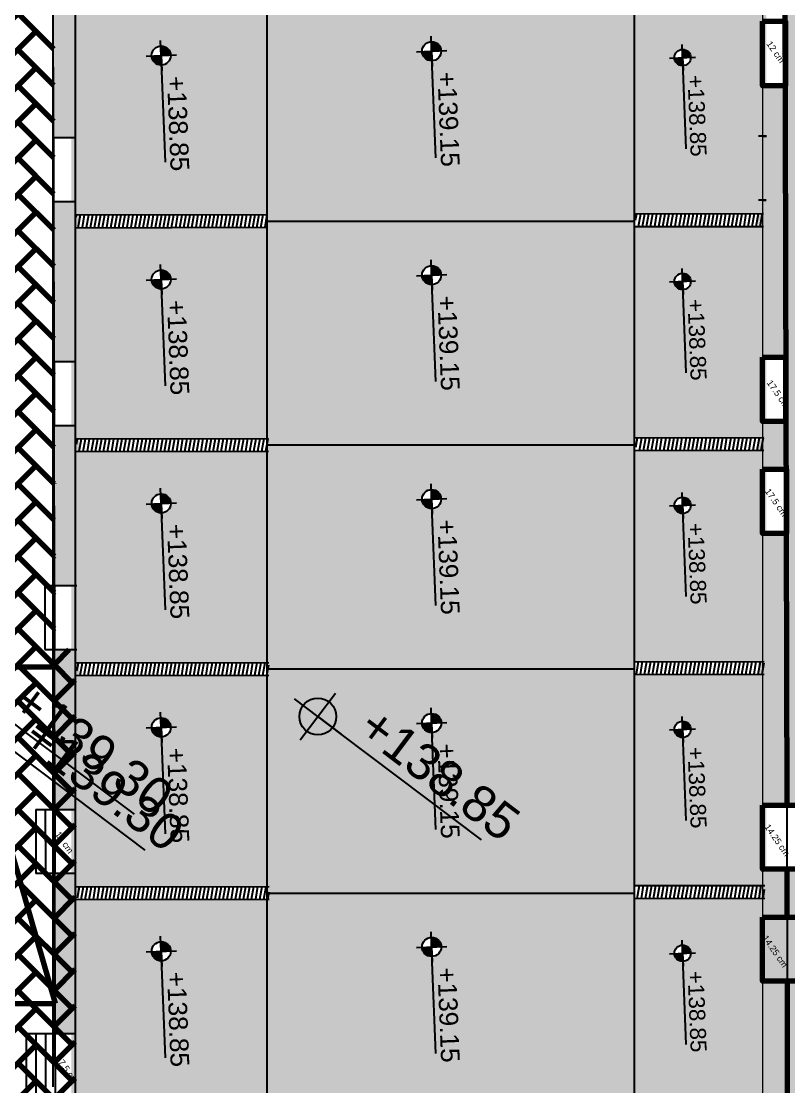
# Model space of a CAD drawing. Header units: inches. Extents: x 2 to 806, y 2 to 666.
# Drawn here: x 576.31 to 600.31, y 272.5 to 305.8 of the extents above; entities that cross this region are included whole.
import ezdxf
from ezdxf.enums import TextEntityAlignment as Align

# ---------------------------------------------------------------- set-up
doc = ezdxf.new("R2010")
doc.units = ezdxf.units.IN
doc.header["$MEASUREMENT"] = 0
for name, pattern in [('ACAD_ISO04W100', [30, 24, -3, 0, -3]), ('DASHED', [0.75, 0.5, -0.25]), ('DASHED2', [0.375, 0.25, -0.125])]:
    doc.linetypes.add(name, pattern=pattern)
for name, color, linetype in [('comments', 1, 'Continuous'), ('ELV2', 4, 'Continuous'), ('pathway levels', 250, 'Continuous'), ('PAVEMENT', 2, 'Continuous'), ('sec line', 252, 'ACAD_ISO04W100'), ('set pack', 253, 'DASHED2'), ('V-NODE-TEXT', 11, 'Continuous')]:
    doc.layers.add(name, color=color, linetype=linetype)
doc.styles.add('SDC-TEXT', font='arial.ttf')
pattern_1 = [(45, (-625303.811, -807421.4594), (0, 1.1313708499), [2.4, -0.8]), (135, (-625303.2453, -807420.8937), (1e-16, 1.1313708499), [2.4, -0.8])]
pattern_2 = [(79.958120105, (-49283.91459, -1019819.32768), (-0.123085070398, 0.021795996078), [])]

# ---------------------------------------------------------------- blocks, each defined once
blk = doc.blocks.new('*U72')
for points in [[(0, 1.02, 0.414214), (-1.02, 0), (0, 0)], [(0, -1.02, 0.414214), (1.02, 0), (0, 0)]]:
    blk.add_hatch(color=256).paths.add_polyline_path(points)
for p, q in [((0, -1.62), (0, 1.62)), ((1.62, 0), (-1.62, 0)), ((0, 0), (1.62, 0)), ((11.38, 0), (1.62, 0))]:
    blk.add_line(p, q)
blk.add_circle((0, 0), 1.02)
at = {"style": 'SDC-TEXT'}
blk.add_attdef('LEVEL', text='', height=2, dxfattribs=at).set_placement((2.24, 2.53), align=Align.TOP_LEFT)
blk.add_attdef('T.O.C.', (2.24, -2.56), '', height=2, dxfattribs=at)
blk = doc.blocks.new('*U92')
for points in [[(0, 1.02, 0.414214), (-1.02, 0), (0, 0)], [(0, -1.02, 0.414214), (1.02, 0), (0, 0)]]:
    blk.add_hatch(color=256).paths.add_polyline_path(points)
for p, q in [((0, -1.62), (0, 1.62)), ((1.62, 0), (-1.62, 0)), ((0, 0), (1.62, 0)), ((11.38, 0), (1.62, 0))]:
    blk.add_line(p, q)
blk.add_circle((0, 0), 1.02)
at = {"style": 'SDC-TEXT'}
blk.add_attdef('LEVEL', text='', height=2, dxfattribs=at).set_placement((2.24, 2.53), align=Align.TOP_LEFT)
blk.add_attdef('T.O.C.', (2.24, -2.56), '', height=2, dxfattribs=at)
blk = doc.blocks.new('*U30')
for points in [[(0, 1.02, 0.414214), (-1.02, 0), (0, 0)], [(0, -1.02, 0.414214), (1.02, 0), (0, 0)]]:
    blk.add_hatch(color=256).paths.add_polyline_path(points)
for p, q in [((0, -1.62), (0, 1.62)), ((1.62, 0), (-1.62, 0)), ((0, 0), (1.62, 0)), ((11.38, 0), (1.62, 0))]:
    blk.add_line(p, q)
blk.add_circle((0, 0), 1.02)
at = {"style": 'SDC-TEXT'}
blk.add_attdef('LEVEL', text='', height=2, dxfattribs=at).set_placement((2.24, 2.53), align=Align.TOP_LEFT)
blk.add_attdef('T.O.C.', (2.24, -2.56), '', height=2, dxfattribs=at)
blk = doc.blocks.new('*U31')
for points in [[(0, 1.02, 0.414214), (-1.02, 0), (0, 0)], [(0, -1.02, 0.414214), (1.02, 0), (0, 0)]]:
    blk.add_hatch(color=256).paths.add_polyline_path(points)
for p, q in [((0, -1.62), (0, 1.62)), ((1.62, 0), (-1.62, 0)), ((0, 0), (1.62, 0)), ((11.38, 0), (1.62, 0))]:
    blk.add_line(p, q)
blk.add_circle((0, 0), 1.02)
at = {"style": 'SDC-TEXT'}
blk.add_attdef('LEVEL', text='', height=2, dxfattribs=at).set_placement((2.24, 2.53), align=Align.TOP_LEFT)
blk.add_attdef('T.O.C.', (2.24, -2.56), '', height=2, dxfattribs=at)
blk = doc.blocks.new('*U32')
for points in [[(0, 1.02, 0.414214), (-1.02, 0), (0, 0)], [(0, -1.02, 0.414214), (1.02, 0), (0, 0)]]:
    blk.add_hatch(color=256).paths.add_polyline_path(points)
for p, q in [((0, -1.62), (0, 1.62)), ((1.62, 0), (-1.62, 0)), ((0, 0), (1.62, 0)), ((11.38, 0), (1.62, 0))]:
    blk.add_line(p, q)
blk.add_circle((0, 0), 1.02)
at = {"style": 'SDC-TEXT'}
blk.add_attdef('LEVEL', text='', height=2, dxfattribs=at).set_placement((2.24, 2.53), align=Align.TOP_LEFT)
blk.add_attdef('T.O.C.', (2.24, -2.56), '', height=2, dxfattribs=at)
blk = doc.blocks.new('*U33')
for points in [[(0, 1.02, 0.414214), (-1.02, 0), (0, 0)], [(0, -1.02, 0.414214), (1.02, 0), (0, 0)]]:
    blk.add_hatch(color=256).paths.add_polyline_path(points)
for p, q in [((0, -1.62), (0, 1.62)), ((1.62, 0), (-1.62, 0)), ((0, 0), (1.62, 0)), ((11.38, 0), (1.62, 0))]:
    blk.add_line(p, q)
blk.add_circle((0, 0), 1.02)
at = {"style": 'SDC-TEXT'}
blk.add_attdef('LEVEL', text='', height=2, dxfattribs=at).set_placement((2.24, 2.53), align=Align.TOP_LEFT)
blk.add_attdef('T.O.C.', (2.24, -2.56), '', height=2, dxfattribs=at)
blk = doc.blocks.new('*U28')
for points in [[(0, 1.02, 0.414214), (-1.02, 0), (0, 0)], [(0, -1.02, 0.414214), (1.02, 0), (0, 0)]]:
    blk.add_hatch(color=256).paths.add_polyline_path(points)
for p, q in [((0, -1.62), (0, 1.62)), ((1.62, 0), (-1.62, 0)), ((0, 0), (1.62, 0)), ((11.38, 0), (1.62, 0))]:
    blk.add_line(p, q)
blk.add_circle((0, 0), 1.02)
at = {"style": 'SDC-TEXT'}
blk.add_attdef('LEVEL', text='', height=2, dxfattribs=at).set_placement((2.24, 2.53), align=Align.TOP_LEFT)
blk.add_attdef('T.O.C.', (2.24, -2.56), '', height=2, dxfattribs=at)
blk = doc.blocks.new('*U29')
for points in [[(0, 1.02, 0.414214), (-1.02, 0), (0, 0)], [(0, -1.02, 0.414214), (1.02, 0), (0, 0)]]:
    blk.add_hatch(color=256).paths.add_polyline_path(points)
for p, q in [((0, -1.62), (0, 1.62)), ((1.62, 0), (-1.62, 0)), ((0, 0), (1.62, 0)), ((11.38, 0), (1.62, 0))]:
    blk.add_line(p, q)
blk.add_circle((0, 0), 1.02)
at = {"style": 'SDC-TEXT'}
blk.add_attdef('LEVEL', text='', height=2, dxfattribs=at).set_placement((2.24, 2.53), align=Align.TOP_LEFT)
blk.add_attdef('T.O.C.', (2.24, -2.56), '', height=2, dxfattribs=at)
blk = doc.blocks.new('*U43')
for points in [[(0, 1.02, 0.414214), (-1.02, 0), (0, 0)], [(0, -1.02, 0.414214), (1.02, 0), (0, 0)]]:
    blk.add_hatch(color=256).paths.add_polyline_path(points)
for p, q in [((0, -1.62), (0, 1.62)), ((1.62, 0), (-1.62, 0)), ((0, 0), (1.62, 0)), ((11.38, 0), (1.62, 0))]:
    blk.add_line(p, q)
blk.add_circle((0, 0), 1.02)
at = {"style": 'SDC-TEXT'}
blk.add_attdef('LEVEL', text='', height=2, dxfattribs=at).set_placement((2.24, 2.53), align=Align.TOP_LEFT)
blk.add_attdef('T.O.C.', (2.24, -2.56), '', height=2, dxfattribs=at)
blk = doc.blocks.new('*U44')
for points in [[(0, 1.02, 0.414214), (-1.02, 0), (0, 0)], [(0, -1.02, 0.414214), (1.02, 0), (0, 0)]]:
    blk.add_hatch(color=256).paths.add_polyline_path(points)
for p, q in [((0, -1.62), (0, 1.62)), ((1.62, 0), (-1.62, 0)), ((0, 0), (1.62, 0)), ((11.38, 0), (1.62, 0))]:
    blk.add_line(p, q)
blk.add_circle((0, 0), 1.02)
at = {"style": 'SDC-TEXT'}
blk.add_attdef('LEVEL', text='', height=2, dxfattribs=at).set_placement((2.24, 2.53), align=Align.TOP_LEFT)
blk.add_attdef('T.O.C.', (2.24, -2.56), '', height=2, dxfattribs=at)
blk = doc.blocks.new('*U68')
for points in [[(0, 1.02, 0.414214), (-1.02, 0), (0, 0)], [(0, -1.02, 0.414214), (1.02, 0), (0, 0)]]:
    blk.add_hatch(color=256).paths.add_polyline_path(points)
for p, q in [((0, -1.62), (0, 1.62)), ((1.62, 0), (-1.62, 0)), ((0, 0), (1.62, 0)), ((11.38, 0), (1.62, 0))]:
    blk.add_line(p, q)
blk.add_circle((0, 0), 1.02)
at = {"style": 'SDC-TEXT'}
blk.add_attdef('LEVEL', text='', height=2, dxfattribs=at).set_placement((2.24, 2.53), align=Align.TOP_LEFT)
blk.add_attdef('T.O.C.', (2.24, -2.56), '', height=2, dxfattribs=at)
blk = doc.blocks.new('*U58')
for points in [[(0, 1.02, 0.414214), (-1.02, 0), (0, 0)], [(0, -1.02, 0.414214), (1.02, 0), (0, 0)]]:
    blk.add_hatch(color=256).paths.add_polyline_path(points)
for p, q in [((0, -1.62), (0, 1.62)), ((1.62, 0), (-1.62, 0)), ((0, 0), (1.62, 0)), ((11.38, 0), (1.62, 0))]:
    blk.add_line(p, q)
blk.add_circle((0, 0), 1.02)
at = {"style": 'SDC-TEXT'}
blk.add_attdef('LEVEL', text='', height=2, dxfattribs=at).set_placement((2.24, 2.53), align=Align.TOP_LEFT)
blk.add_attdef('T.O.C.', (2.24, -2.56), '', height=2, dxfattribs=at)
blk = doc.blocks.new('*U59')
for points in [[(0, 1.02, 0.414214), (-1.02, 0), (0, 0)], [(0, -1.02, 0.414214), (1.02, 0), (0, 0)]]:
    blk.add_hatch(color=256).paths.add_polyline_path(points)
for p, q in [((0, -1.62), (0, 1.62)), ((1.62, 0), (-1.62, 0)), ((0, 0), (1.62, 0)), ((11.38, 0), (1.62, 0))]:
    blk.add_line(p, q)
blk.add_circle((0, 0), 1.02)
at = {"style": 'SDC-TEXT'}
blk.add_attdef('LEVEL', text='', height=2, dxfattribs=at).set_placement((2.24, 2.53), align=Align.TOP_LEFT)
blk.add_attdef('T.O.C.', (2.24, -2.56), '', height=2, dxfattribs=at)
blk = doc.blocks.new('*U60')
for points in [[(0, 1.02, 0.414214), (-1.02, 0), (0, 0)], [(0, -1.02, 0.414214), (1.02, 0), (0, 0)]]:
    blk.add_hatch(color=256).paths.add_polyline_path(points)
for p, q in [((0, -1.62), (0, 1.62)), ((1.62, 0), (-1.62, 0)), ((0, 0), (1.62, 0)), ((11.38, 0), (1.62, 0))]:
    blk.add_line(p, q)
blk.add_circle((0, 0), 1.02)
at = {"style": 'SDC-TEXT'}
blk.add_attdef('LEVEL', text='', height=2, dxfattribs=at).set_placement((2.24, 2.53), align=Align.TOP_LEFT)
blk.add_attdef('T.O.C.', (2.24, -2.56), '', height=2, dxfattribs=at)
blk = doc.blocks.new('*U61')
for points in [[(0, 1.02, 0.414214), (-1.02, 0), (0, 0)], [(0, -1.02, 0.414214), (1.02, 0), (0, 0)]]:
    blk.add_hatch(color=256).paths.add_polyline_path(points)
for p, q in [((0, -1.62), (0, 1.62)), ((1.62, 0), (-1.62, 0)), ((0, 0), (1.62, 0)), ((11.38, 0), (1.62, 0))]:
    blk.add_line(p, q)
blk.add_circle((0, 0), 1.02)
at = {"style": 'SDC-TEXT'}
blk.add_attdef('LEVEL', text='', height=2, dxfattribs=at).set_placement((2.24, 2.53), align=Align.TOP_LEFT)
blk.add_attdef('T.O.C.', (2.24, -2.56), '', height=2, dxfattribs=at)
blk = doc.blocks.new('*U15')
for points in [[(0, 1.024, 0.414214), (-1.024, 0), (0, 0)], [(0, -1.024, 0.414214), (1.024, 0), (0, 0)]]:
    blk.add_hatch(color=256).paths.add_polyline_path(points)
for p, q in [((0, -1.622), (0, 1.622)), ((1.622, 0), (-1.622, 0)), ((0, 0), (1.622, 0)), ((11.385, 0), (1.622, 0))]:
    blk.add_line(p, q)
blk.add_circle((0, 0), 1.024)
at = {"style": 'SDC-TEXT'}
blk.add_attdef('LEVEL', text='', height=2, dxfattribs=at).set_placement((2.24, 2.532), align=Align.TOP_LEFT)
blk.add_attdef('T.O.C.', (2.24, -2.557), '', height=2, dxfattribs=at)
blk = doc.blocks.new('*U249')
for points in [[(0, 1.024, 0.414214), (-1.024, 0), (0, 0)], [(0, -1.024, 0.414214), (1.024, 0), (0, 0)]]:
    blk.add_hatch(color=256).paths.add_polyline_path(points)
for p, q in [((0, -1.622), (0, 1.622)), ((1.622, 0), (-1.622, 0)), ((0, 0), (1.622, 0)), ((11.385, 0), (1.622, 0))]:
    blk.add_line(p, q)
blk.add_circle((0, 0), 1.024)
at = {"style": 'SDC-TEXT'}
blk.add_attdef('LEVEL', text='', height=2, dxfattribs=at).set_placement((2.24, 2.532), align=Align.TOP_LEFT)
blk.add_attdef('T.O.C.', (2.24, -2.557), '', height=2, dxfattribs=at)
blk = doc.blocks.new('*U176')
for points in [[(0, 1.024, 0.414214), (-1.024, 0), (0, 0)], [(0, -1.024, 0.414214), (1.024, 0), (0, 0)]]:
    blk.add_hatch(color=256).paths.add_polyline_path(points)
for p, q in [((0, -1.622), (0, 1.622)), ((1.622, 0), (-1.622, 0)), ((0, 0), (1.622, 0)), ((11.385, 0), (1.622, 0))]:
    blk.add_line(p, q)
blk.add_circle((0, 0), 1.024)
at = {"style": 'SDC-TEXT'}
blk.add_attdef('LEVEL', text='', height=2, dxfattribs=at).set_placement((2.24, 2.532), align=Align.TOP_LEFT)
blk.add_attdef('T.O.C.', (2.24, -2.557), '', height=2, dxfattribs=at)

msp = doc.modelspace()

# ---------------------------------------------------------------- hatches: boundary and pattern name
at = {"linetype": 'ByBlock', "lineweight": 140, "transparency": 33554511}
h = msp.add_hatch(color=252, dxfattribs=at)
h.dxf.hatch_style = 1
h.paths.add_polyline_path([(601.492, 259.296), (601.49, 312.432, 0.414214), (592.49, 321.431), (565.777, 321.43), (565.714, 319.43), (572, 319.43), (592.49, 319.431, -0.138167), (598.476, 317.195, -0.116516), (598.653, 317.047, -0.106938), (600.01, 314.087, -0.042205), (600.021, 314.004), (600.195, 309.298), (600.188, 309.298), (600.188, 307.293), (600.192, 305.798), (600.217, 305.798), (600.217, 303.786), (600.197, 303.786), (600.231, 291.798), (600.243, 291.798), (600.243, 289.79), (600.236, 289.79), (600.26, 281.298), (601.07, 281.298), (601.07, 279.298), (599.491, 279.298), (599.491, 279.209), (599.491, 277.798), (599.492, 275.798), (599.492, 263.798), (599.492, 261.798), (599.492, 259.296, -0.131317), (598.026, 253.808), (577.993, 253.807), (577.993, 248.295), (577.992, 248.295), (577.992, 247.595), (570.741, 247.595), (563.607, 247.595), (556.741, 247.595), (551.241, 247.595), (549.607, 247.595), (542.741, 247.595), (542.741, 247.325), (540.743, 247.325), (540.743, 248.295), (540.193, 248.295), (540.193, 248.294), (540.191, 248.294), (540.191, 248.295), (539.793, 248.295), (539.793, 248.294), (539.791, 248.294), (539.791, 248.295), (539.241, 248.295), (539.241, 248.296), (539.243, 248.296), (539.791, 248.296), (539.791, 252.295), (533.193, 252.295), (533.193, 248.295), (533.608, 248.295), (533.608, 248.295), (533.607, 247.595), (528.741, 247.595), (523.241, 247.595), (521.607, 247.595), (515.792, 247.595, -0.4142), (515.292, 248.095), (515.292, 248.241), (508.853, 247.745), (508.902, 245.825, -0.049084), (513.678, 246.295), (588.54, 246.295, 0.413154)])
h.paths.add_polyline_path([(600.3, 263.798), (600.292, 265.307), (600.292, 263.798), (600.3, 261.807)], flags=16)
h.paths.add_polyline_path([(600.292, 265.307), (600.292, 267.298), (600.268, 275.798), (600.268, 267.298)], flags=16)
h.paths.add_polyline_path([(600.268, 275.798), (600.268, 277.798), (600.26, 279.298), (600.26, 277.798)], flags=16)
h.paths.add_polyline_path([(534.578, 250.167), (534.825, 250.159), (534.833, 250.405, 0.414214)], flags=16)
h.paths.add_polyline_path([(535.242, 250.141), (537.942, 250.048), (537.968, 250.787), (535.267, 250.88)], flags=24)
h.paths.add_polyline_path([(523.846, 248.178), (524.338, 247.472), (524.677, 247.707), (524.185, 248.414)], flags=25)
h.paths.add_polyline_path([(527.295, 248.178), (527.787, 247.472), (528.125, 247.707), (527.634, 248.414)], flags=25)
h.paths.add_polyline_path([(537.645, 248.178), (538.137, 247.472), (538.475, 247.707), (537.983, 248.414)], flags=24)
h.paths.add_polyline_path([(551.737, 248.182), (552.229, 247.475), (552.567, 247.711), (552.075, 248.417)], flags=25)
h.paths.add_polyline_path([(555.389, 248.132), (555.881, 247.426), (556.219, 247.661), (555.727, 248.368)], flags=25)
h.paths.add_polyline_path([(599.4, 263.2), (600.025, 262.302), (600.363, 262.538), (599.738, 263.436)], flags=25)
h.paths.add_polyline_path([(599.378, 266.716), (600.003, 265.818), (600.342, 266.053), (599.716, 266.951)], flags=25)
h.paths.add_polyline_path([(599.342, 277.145), (600.056, 276.12), (600.394, 276.355), (599.68, 277.381)], flags=25)
h.paths.add_polyline_path([(599.481, 294.502), (600.106, 293.604), (600.444, 293.84), (599.819, 294.738)], flags=25)
at = {"linetype": 'ByBlock', "lineweight": 140, "true_color": 0x7c410e, "transparency": 33554518}
h = msp.add_hatch(dxfattribs=at)
h.set_pattern_fill('AR-HBONE', color=36, scale=0.2)
h.set_pattern_definition(pattern_1)
h.paths.add_polyline_path([(566.941, 293.283), (560.771, 293.283), (560.735, 293.234, -0.235657), (560.859, 292.985, -0.162678), (560.796, 292.798), (560.941, 292.689), (562.943, 291.183), (566.941, 291.183)])
h.paths.add_polyline_path([(569.191, 293.283), (566.941, 293.283), (566.941, 292.233)])
h.paths.add_polyline_path([(566.941, 292.233), (566.941, 291.183), (569.191, 291.183)])
h.paths.add_polyline_path([(569.191, 293.283), (566.941, 292.233), (569.191, 291.183)])
h.paths.add_polyline_path([(569.491, 293.283), (569.191, 293.283), (569.191, 291.183, -0.414227), (571.191, 289.183), (571.309, 289.787), (569.491, 292.233)])
h.paths.add_polyline_path([(572.082, 293.75), (572.106, 293.869, -0.198862), (570.692, 293.283), (569.491, 293.283), (569.491, 292.233)])
h.paths.add_polyline_path([(572.082, 293.75), (569.491, 292.233), (571.309, 289.787)])
h.paths.add_polyline_path([(577.334, 293.162), (577.316, 317.247), (598.253, 317.248, -0.116516), (598.476, 317.195, 0.138167), (592.49, 319.431), (572.7, 319.43), (572.692, 295.282, -0.198862), (572.106, 293.869), (572.082, 293.75), (571.309, 289.787), (571.191, 289.183), (571.191, 284.822), (577.349, 284.823), (577.347, 286.162), (577.345, 288.162), (577.343, 288.162)])
h.paths.add_polyline_path([(573.991, 302.901, -1), (575.143, 302.901, -1)], flags=16)
h.paths.add_polyline_path([(567.673, 292.631), (568.464, 291.495), (568.903, 291.801), (568.112, 292.936)], flags=24)
h.paths.add_polyline_path([(569.142, 292.641), (569.136, 291.78), (569.548, 291.777), (569.554, 292.638)], flags=9)
h.paths.add_polyline_path([(570.126, 292.415), (570.916, 291.279), (571.355, 291.585), (570.564, 292.72)], flags=24)
h.paths.add_polyline_path([(574.474, 301.932), (573.923, 295.657), (575.641, 295.506), (576.192, 301.781)], flags=24)
h.paths.add_polyline_path([(572.66, 284.817), (574.704, 284.82), (574.703, 285.38), (572.659, 285.376)], flags=9)
at = {"linetype": 'ByBlock', "lineweight": 140, "true_color": 0x136734, "transparency": 33554554}
h = msp.add_hatch(color=116, dxfattribs=at)
h.dxf.hatch_style = 1
h.paths.add_polyline_path([(583.99, 306.358), (577.99, 306.347), (577.991, 299.747), (583.991, 299.758)])
h.paths.add_polyline_path([(580.383, 304.727, -1), (580.983, 304.727, -1)], flags=16)
h.paths.add_polyline_path([(583.99, 313.547), (589.745, 313.547), (589.74, 316.547), (577.99, 316.547), (577.99, 306.747), (583.99, 306.758)])
h.paths.add_polyline_path([(580.383, 311.727, -1), (580.982, 311.727, -1)], flags=16)
h.paths.add_polyline_path([(583.991, 299.358), (577.991, 299.347), (577.991, 292.747), (583.991, 292.758)])
h.paths.add_polyline_path([(580.983, 297.727, -1), (580.384, 297.727, -1)], flags=16)
h.paths.add_polyline_path([(583.991, 292.358), (577.991, 292.347), (577.991, 285.747), (583.991, 285.758)])
h.paths.add_polyline_path([(580.384, 290.727, -1), (580.983, 290.727, -1)], flags=16)
h.paths.add_polyline_path([(583.991, 285.358), (577.991, 285.347), (577.991, 278.747), (583.991, 278.758)])
h.paths.add_polyline_path([(580.384, 283.727, -1), (580.984, 283.727, -1)], flags=16)
h.paths.add_polyline_path([(583.991, 278.358), (577.991, 278.347), (577.992, 271.747), (583.992, 271.758)])
h.paths.add_polyline_path([(580.385, 276.727, -1), (580.984, 276.727, -1)], flags=16)
h.paths.add_polyline_path([(583.992, 271.358), (577.992, 271.347), (577.992, 264.747), (583.992, 264.758)])
h.paths.add_polyline_path([(580.385, 269.727, -1), (580.984, 269.727, -1)], flags=16)
h.paths.add_polyline_path([(589.852, 257.547), (583.992, 257.547), (583.992, 264.358), (577.992, 264.347), (577.993, 254.61), (577.993, 254.547), (589.857, 254.547)])
h.paths.add_polyline_path([(580.385, 262.727, -1), (580.984, 262.727, -1)], flags=16)
h.paths.add_polyline_path([(580.698, 311.221), (580.825, 307.946), (581.722, 307.981), (581.594, 311.256)], flags=24)
h.paths.add_polyline_path([(580.699, 297.221), (580.826, 293.946), (581.722, 293.981), (581.595, 297.256)], flags=24)
h.paths.add_polyline_path([(580.699, 290.221), (580.826, 286.946), (581.723, 286.981), (581.595, 290.256)], flags=24)
h.paths.add_polyline_path([(580.699, 283.221), (580.827, 279.946), (581.723, 279.981), (581.596, 283.256)], flags=24)
h.paths.add_polyline_path([(580.7, 276.221), (580.827, 272.946), (581.723, 272.981), (581.596, 276.256)], flags=24)
h.paths.add_polyline_path([(577.231, 273.389), (577.856, 272.491), (578.194, 272.727), (577.569, 273.625)], flags=9)
h.paths.add_polyline_path([(580.7, 269.221), (580.827, 265.946), (581.724, 265.981), (581.596, 269.256)], flags=24)
h.paths.add_polyline_path([(580.7, 262.221), (580.828, 258.946), (581.724, 258.981), (581.597, 262.256)], flags=24)
at = {"linetype": 'ByBlock', "lineweight": 140, "transparency": 33554518}
h = msp.add_hatch(color=252, dxfattribs=at)
h.dxf.hatch_style = 1
h.paths.add_polyline_path([(525.991, 263.795), (525.792, 263.795), (525.792, 263.793), (525.791, 263.793), (525.791, 263.795), (518.992, 263.795), (518.993, 252.295), (525.991, 252.295)])
h.paths.add_polyline_path([(520.567, 257.531), (520.181, 257.544), (520.168, 257.159, 0.414214)], flags=16)
h.paths.add_polyline_path([(532.991, 263.795), (532.792, 263.795), (532.792, 263.793), (532.791, 263.793), (532.791, 263.795), (525.992, 263.795), (525.993, 252.295), (532.991, 252.295)])
h.paths.add_polyline_path([(526.772, 257.757), (527.157, 257.743), (527.171, 258.129, 0.414214)], flags=16)
h.paths.add_polyline_path([(539.991, 263.795), (539.792, 263.795), (539.792, 263.793), (539.791, 263.793), (539.791, 263.795), (533.192, 263.795), (533.192, 263.793), (533.191, 263.793), (533.191, 263.795), (532.992, 263.795), (532.993, 252.295), (539.991, 252.295)])
h.paths.add_polyline_path([(534.528, 257.744), (534.142, 257.757), (534.129, 257.372, 0.414214)], flags=16)
h.paths.add_polyline_path([(546.991, 263.795), (546.792, 263.795), (546.792, 263.794), (546.791, 263.794), (546.791, 263.795), (540.192, 263.795), (540.192, 263.793), (540.191, 263.793), (540.191, 263.795), (539.992, 263.795), (539.993, 252.295), (546.991, 252.295)])
h.paths.add_polyline_path([(540.63, 257.534), (541.016, 257.521), (541.029, 257.907, 0.414214)], flags=16)
h.paths.add_polyline_path([(553.991, 263.795), (553.792, 263.795), (553.792, 263.794), (553.791, 263.794), (553.791, 263.795), (547.192, 263.795), (547.192, 263.794), (547.191, 263.794), (547.191, 263.795), (546.992, 263.795), (546.993, 252.295), (553.991, 252.295)])
h.paths.add_polyline_path([(547.863, 257.544), (548.249, 257.531), (548.262, 257.916, 0.414214)], flags=16)
h.paths.add_polyline_path([(560.991, 263.795), (560.792, 263.795), (560.792, 263.795), (560.791, 263.795), (560.791, 263.795), (554.192, 263.795), (554.192, 263.794), (554.191, 263.794), (554.191, 263.795), (553.992, 263.795), (553.993, 252.295), (560.991, 252.295)])
h.paths.add_polyline_path([(554.536, 257.759), (554.921, 257.745), (554.935, 258.131, 0.414214)], flags=16)
h.paths.add_polyline_path([(567.991, 263.795), (567.792, 263.795), (567.792, 263.795), (567.791, 263.795), (567.791, 263.795), (561.192, 263.795), (561.192, 263.795), (561.191, 263.795), (561.191, 263.795), (560.992, 263.795), (560.993, 252.295), (567.991, 252.295)])
h.paths.add_polyline_path([(562.825, 258.004), (562.44, 258.017), (562.427, 257.632, 0.414214)], flags=16)
h.paths.add_polyline_path([(574.991, 263.795), (568.192, 263.795), (568.192, 263.795), (568.191, 263.795), (568.191, 263.795), (567.992, 263.795), (567.993, 252.295), (574.991, 252.295)])
h.paths.add_polyline_path([(569.086, 258.246), (569.471, 258.232), (569.485, 258.618, 0.414214)], flags=16)
h.paths.add_polyline_path([(595.492, 264.548), (583.992, 264.547), (583.992, 257.547), (595.492, 257.548)])
h.paths.add_polyline_path([(589.444, 262.863, -1), (588.845, 262.863, -1)], flags=16)
h.paths.add_polyline_path([(595.492, 271.548), (583.992, 271.547), (583.992, 264.547), (595.492, 264.548)])
h.paths.add_polyline_path([(588.845, 269.863, -1), (589.444, 269.863, -1)], flags=16)
h.paths.add_polyline_path([(595.491, 278.548), (583.991, 278.547), (583.992, 271.547), (595.492, 271.548)])
h.paths.add_polyline_path([(588.844, 276.863, -1), (589.444, 276.863, -1)], flags=16)
h.paths.add_polyline_path([(595.491, 285.548), (583.991, 285.547), (583.991, 278.547), (595.491, 278.548)])
h.paths.add_polyline_path([(589.443, 283.863, -1), (588.844, 283.863, -1)], flags=16)
h.paths.add_polyline_path([(595.491, 292.548), (583.991, 292.547), (583.991, 285.547), (595.491, 285.548)])
h.paths.add_polyline_path([(589.443, 290.863, -1), (588.844, 290.863, -1)], flags=16)
h.paths.add_polyline_path([(595.491, 299.548), (583.991, 299.547), (583.991, 299.547), (583.991, 292.547), (595.491, 292.548)])
h.paths.add_polyline_path([(589.443, 297.863, -1), (588.843, 297.863, -1)], flags=16)
h.paths.add_polyline_path([(595.49, 306.548), (583.99, 306.547), (583.991, 299.547), (595.491, 299.548)])
h.paths.add_polyline_path([(588.843, 304.863, -1), (589.442, 304.863, -1)], flags=16)
h.paths.add_polyline_path([(595.49, 313.548), (583.99, 313.547), (583.99, 306.547), (595.49, 306.548)])
h.paths.add_polyline_path([(588.843, 311.863, -1), (589.442, 311.863, -1)], flags=16)
h.paths.add_polyline_path([(569.498, 315.43), (562.644, 315.43), (562.398, 299.983), (569.493, 299.983)])
h.paths.add_polyline_path([(562.644, 315.43), (555.789, 315.43), (555.302, 299.982), (562.398, 299.983)])
h.paths.add_polyline_path([(520.832, 257.517), (525.048, 257.372), (525.088, 258.526), (520.872, 258.671)], flags=24)
h.paths.add_polyline_path([(527.808, 257.716), (532.024, 257.571), (532.064, 258.725), (527.848, 258.87)], flags=24)
h.paths.add_polyline_path([(534.793, 257.729), (539.009, 257.585), (539.049, 258.739), (534.833, 258.883)], flags=24)
h.paths.add_polyline_path([(541.667, 257.493), (545.883, 257.349), (545.922, 258.503), (541.706, 258.647)], flags=24)
h.paths.add_polyline_path([(548.899, 257.503), (553.116, 257.358), (553.155, 258.512), (548.939, 258.657)], flags=24)
h.paths.add_polyline_path([(555.572, 257.718), (559.788, 257.573), (559.828, 258.727), (555.612, 258.872)], flags=24)
h.paths.add_polyline_path([(563.091, 257.989), (567.307, 257.845), (567.346, 258.999), (563.13, 259.143)], flags=24)
h.paths.add_polyline_path([(570.122, 258.205), (574.338, 258.06), (574.378, 259.214), (570.162, 259.359)], flags=24)
h.paths.add_polyline_path([(589.16, 262.358), (589.287, 259.083), (590.184, 259.118), (590.056, 262.392)], flags=24)
h.paths.add_polyline_path([(589.16, 269.358), (589.287, 266.083), (590.184, 266.118), (590.056, 269.392)], flags=24)
h.paths.add_polyline_path([(589.159, 276.358), (589.287, 273.083), (590.183, 273.118), (590.056, 276.392)], flags=24)
h.paths.add_polyline_path([(589.159, 283.358), (589.286, 280.083), (590.183, 280.118), (590.055, 283.392)], flags=24)
h.paths.add_polyline_path([(589.159, 290.358), (589.286, 287.083), (590.183, 287.118), (590.055, 290.392)], flags=24)
h.paths.add_polyline_path([(589.158, 297.358), (589.286, 294.083), (590.182, 294.118), (590.055, 297.392)], flags=24)
h.paths.add_polyline_path([(589.158, 304.358), (589.285, 301.083), (590.182, 301.118), (590.055, 304.392)], flags=24)
h.paths.add_polyline_path([(589.158, 311.358), (589.285, 308.083), (590.182, 308.118), (590.054, 311.392)], flags=24)
at = {"linetype": 'ByBlock', "lineweight": 140, "true_color": 0x136734, "transparency": 33554554}
h = msp.add_hatch(color=116, dxfattribs=at)
h.dxf.hatch_style = 1
h.paths.add_polyline_path([(599.491, 291.798), (599.491, 292.388), (595.491, 292.381), (595.491, 285.781), (599.491, 285.788), (599.491, 289.798)])
h.paths.add_polyline_path([(596.737, 290.665, -1), (597.25, 290.665, -1)], flags=16)
h.paths.add_polyline_path([(599.491, 299.388), (595.491, 299.381), (595.491, 292.781), (599.491, 292.788)])
h.paths.add_polyline_path([(596.736, 297.665, -1), (597.25, 297.665, -1)], flags=16)
h.paths.add_polyline_path([(599.49, 303.798), (599.49, 305.798), (599.49, 306.348), (595.49, 306.34), (595.491, 299.781), (599.49, 299.788)])
h.paths.add_polyline_path([(596.736, 304.665, -1), (597.25, 304.665, -1)], flags=16)
h.paths.add_polyline_path([(597.007, 290.232), (597.116, 287.426), (597.884, 287.456), (597.775, 290.262)], flags=24)
h.paths.add_polyline_path([(597.006, 297.232), (597.115, 294.426), (597.883, 294.456), (597.774, 297.262)], flags=24)
h.paths.add_polyline_path([(597.006, 304.232), (597.115, 301.426), (597.883, 301.456), (597.774, 304.262)], flags=24)
edge = h.paths.add_edge_path(flags=16)
edge.add_line((597.103, 308.813), (597.008, 311.259))
edge = h.paths.add_edge_path()
edge.add_arc((596.992, 311.665), 0.257, 0, 360)
edge = h.paths.add_edge_path()
edge.add_line((597.008, 311.259), (596.977, 312.071))
edge = h.paths.add_edge_path(flags=17)
edge.add_line((596.992, 311.665), (597.008, 311.259))
edge = h.paths.add_edge_path()
edge.add_line((596.586, 311.649), (597.399, 311.681))
h.paths.add_polyline_path([(597.006, 311.232), (597.115, 308.426), (597.883, 308.456), (597.774, 311.262)], flags=9)
edge = h.paths.add_edge_path(flags=16)
edge.add_line((580.812, 308.398), (580.701, 311.252))
edge = h.paths.add_edge_path()
edge.add_arc((580.683, 311.727), 0.3, 0, 360)
edge = h.paths.add_edge_path()
edge.add_line((580.701, 311.252), (580.664, 312.201))
edge = h.paths.add_edge_path(flags=16)
edge.add_line((580.683, 311.727), (580.701, 311.252))
edge = h.paths.add_edge_path()
edge.add_line((580.208, 311.708), (581.157, 311.745))
h.paths.add_polyline_path([(580.698, 311.221), (580.825, 307.946), (581.722, 307.981), (581.594, 311.256)], flags=9)
at = {"linetype": 'ByBlock', "lineweight": 140, "true_color": 0x7c410e, "transparency": 33554518}
h = msp.add_hatch(dxfattribs=at)
h.set_pattern_fill('AR-HBONE', color=36, scale=0.2)
h.set_pattern_definition(pattern_1)
h.paths.add_polyline_path([(515.503, 274.637), (515.626, 285.363, -0.344396), (517.165, 287.286, -0.058082), (550.444, 291.182), (562.943, 291.183), (560.941, 292.689), (560.796, 292.798, -0.720167), (560.236, 292.985, -0.162678), (560.299, 293.172), (560.152, 293.283), (556.676, 293.282, 0.008164), (556.611, 293.281), (535.093, 292.577, 0.054404), (503.931, 285.825), (504.636, 283.715, -0.504022), (507.27, 281.871), (507.458, 274.633, -0.436308), (505.361, 272.583, 0.09382), (495.855, 271.26), (497.139, 269.428, -0.219217), (498.584, 268.585), (508.687, 254.163), (508.853, 247.745), (511.243, 247.929), (511.243, 254.241, 0.15397), (510.881, 255.388), (500.632, 270.019), (512.792, 270.019), (512.793, 248.049), (515.292, 248.241), (515.292, 268.495, -0.414227), (517.292, 270.495), (519.608, 270.495), (521.607, 270.495), (526.608, 270.495), (528.608, 270.495), (528.608, 270.495), (533.608, 270.495), (535.607, 270.495), (535.608, 270.495), (535.608, 270.495), (540.608, 270.495), (540.608, 270.495), (542.607, 270.495), (547.608, 270.495), (549.607, 270.495), (549.608, 270.495), (549.608, 270.495), (554.608, 270.495), (556.608, 270.495), (556.608, 270.495), (561.608, 270.495), (563.607, 270.495), (568.608, 270.495), (570.608, 270.495), (570.608, 269.795), (577.992, 269.795), (577.992, 269.795), (577.991, 286.163), (577.352, 286.162), (577.353, 284.823), (574.403, 284.823), (572.64, 284.819), (572.531, 284.819, -1.011037), (572.158, 284.822), (571.191, 284.822), (571.191, 277.614, -0.414214), (566.191, 272.614), (517.503, 272.614, -0.417592)])
h.paths.add_polyline_path([(542.684, 271.06), (542.109, 271.081), (541.533, 271.102, 1)], flags=16)
h.paths.add_polyline_path([(569.079, 271.668, -1), (569.34, 271.668, -1)], flags=16)
h.paths.add_polyline_path([(570.608, 274.329), (574.328, 274.336), (574.326, 274.043, -0.636234), (574.528, 273.949, -0.613608), (574.333, 273.849), (574.326, 273.841), (574.326, 273.644, -0.393986), (572.465, 271.649), (570.608, 271.52)], flags=16)
h.paths.add_polyline_path([(543.08, 271.038), (549.376, 270.808), (549.439, 272.531), (543.143, 272.761)], flags=24)
h.paths.add_polyline_path([(523.082, 294.6), (528.115, 290.812), (529.152, 292.19), (524.118, 295.978)], flags=9)
h.paths.add_polyline_path([(506.512, 290.771), (511.545, 286.984), (512.582, 288.362), (507.548, 292.149)], flags=25)
h.paths.add_polyline_path([(574.572, 273.825), (575.657, 273.032), (575.874, 273.329), (574.789, 274.122)], flags=24)
h.paths.add_polyline_path([(569.346, 271.496), (570.243, 270.389), (570.547, 270.634), (569.649, 271.741)], flags=24)
h.paths.add_polyline_path([(572.849, 272.129), (573.64, 270.994), (574.079, 271.299), (573.288, 272.435)], flags=24)
h.paths.add_polyline_path([(573.099, 278.297), (573.9, 277.148), (574.339, 277.453), (573.538, 278.603)], flags=24)
h.paths.add_polyline_path([(568.976, 270.501), (569.467, 269.795), (569.806, 270.03), (569.314, 270.737)], flags=24)
h.paths.add_polyline_path([(577.231, 273.389), (577.856, 272.491), (578.194, 272.727), (577.569, 273.625)], flags=9)
h.paths.add_polyline_path([(510.325, 279.896), (513.083, 275.935), (514.069, 276.622), (511.311, 280.583)], flags=24)
h.paths.add_polyline_path([(574.474, 301.932), (573.923, 295.657), (575.641, 295.506), (576.192, 301.781)], flags=9)
h.paths.add_polyline_path([(542.719, 278.497), (547.753, 274.71), (548.79, 276.087), (543.756, 279.875)], flags=25)
h.paths.add_polyline_path([(560.965, 292.666), (563.685, 290.619), (564.245, 291.364), (561.525, 293.41)], flags=9)
h.paths.add_polyline_path([(543.509, 285.265), (548.543, 281.477), (549.58, 282.855), (544.546, 286.643)], flags=25)
h.paths.add_polyline_path([(572.66, 284.817), (574.704, 284.82), (574.703, 285.38), (572.659, 285.376)], flags=24)
at = {"linetype": 'ByBlock', "lineweight": 140, "true_color": 0x136734, "transparency": 33554554}
h = msp.add_hatch(color=116, dxfattribs=at)
h.dxf.hatch_style = 1
h.paths.add_polyline_path([(595.492, 257.548), (589.852, 257.547), (589.857, 254.547), (598.415, 254.548, 0.112046), (599.492, 259.296), (599.492, 261.798), (599.492, 263.831), (599.492, 264.388), (595.492, 264.38)])
h.paths.add_polyline_path([(596.738, 262.665, -1), (597.251, 262.665, -1)], flags=16)
h.paths.add_polyline_path([(595.492, 264.78), (599.492, 264.788), (599.492, 271.388), (595.492, 271.38)])
h.paths.add_polyline_path([(596.738, 269.665, -1), (597.251, 269.665, -1)], flags=16)
h.paths.add_polyline_path([(599.492, 275.798), (599.491, 277.798), (599.491, 278.388), (595.491, 278.38), (595.492, 271.78), (599.492, 271.788)])
h.paths.add_polyline_path([(596.737, 276.665, -1), (597.251, 276.665, -1)], flags=16)
h.paths.add_polyline_path([(599.491, 285.388), (595.491, 285.381), (595.491, 278.78), (599.491, 278.788)])
h.paths.add_polyline_path([(596.737, 283.665, -1), (597.25, 283.665, -1)], flags=16)
at = {"layer": 'sec line', "linetype": 'ByBlock', "true_color": 0x136734, "transparency": 33554633}
h = msp.add_hatch(color=116, dxfattribs=at)
h.dxf.hatch_style = 1
h.paths.add_polyline_path([(577.99, 307.163), (577.307, 307.162), (577.317, 302.162), (577.99, 302.163)])
h = msp.add_hatch(color=116, dxfattribs=at)
h.dxf.hatch_style = 1
h.paths.add_polyline_path([(600.22, 303.798), (599.52, 303.797), (599.53, 295.297), (600.23, 295.298)])
h = msp.add_hatch(color=116, dxfattribs=at)
h.dxf.hatch_style = 1
h.paths.add_polyline_path([(577.991, 300.163), (577.32, 300.162), (577.33, 295.162), (577.991, 295.163)])
at = {"layer": 'sec line', "linetype": 'ByBlock', "true_color": 0xc7c8ca, "transparency": 33554633}
h = msp.add_hatch(dxfattribs=at)
h.set_pattern_fill('ANSI31', color=9, angle=34.9581)
h.set_pattern_definition(pattern_2)
h.paths.add_polyline_path([(578.021, 299.747), (578.022, 299.347), (584.022, 299.358), (584.022, 299.559), (584.021, 299.758)])
h = msp.add_hatch(dxfattribs=at)
h.set_pattern_fill('ANSI31', color=9, angle=34.9581)
h.set_pattern_definition(pattern_2)
h.paths.add_polyline_path([(595.521, 299.781), (595.522, 299.581), (595.522, 299.381), (599.522, 299.388), (599.521, 299.788)])
at = {"layer": 'sec line', "linetype": 'ByBlock', "true_color": 0x136734, "transparency": 33554633}
h = msp.add_hatch(color=116, dxfattribs=at)
h.dxf.hatch_style = 1
h.paths.add_polyline_path([(577.991, 293.163), (577.334, 293.162), (577.343, 288.162), (577.991, 288.161)])
h = msp.add_hatch(color=116, dxfattribs=at)
h.dxf.hatch_style = 1
h.paths.add_polyline_path([(599.536, 291.798), (600.236, 291.798), (600.234, 293.298), (599.534, 293.297)])
at = {"layer": 'sec line', "linetype": 'ByBlock', "true_color": 0xc7c8ca, "transparency": 33554633}
h = msp.add_hatch(dxfattribs=at)
h.set_pattern_fill('ANSI31', color=9, angle=34.9581)
h.set_pattern_definition(pattern_2)
h.paths.add_polyline_path([(578.034, 292.747), (578.035, 292.347), (584.035, 292.358), (584.035, 292.559), (584.034, 292.758)])
h = msp.add_hatch(dxfattribs=at)
h.set_pattern_fill('ANSI31', color=9, angle=34.9581)
h.set_pattern_definition(pattern_2)
h.paths.add_polyline_path([(595.534, 292.781), (595.535, 292.581), (595.535, 292.381), (599.535, 292.388), (599.534, 292.788)])
at = {"layer": 'sec line', "linetype": 'ByBlock', "true_color": 0x136734, "transparency": 33554633}
h = msp.add_hatch(color=116, dxfattribs=at)
h.dxf.hatch_style = 1
h.paths.add_polyline_path([(599.556, 281.298), (600.256, 281.298), (600.246, 289.798), (599.546, 289.797)])
h = msp.add_hatch(color=116, dxfattribs=at)
h.dxf.hatch_style = 1
h.paths.add_polyline_path([(577.991, 286.163), (577.352, 286.162), (577.356, 281.162), (577.991, 281.163)])
at = {"layer": 'sec line', "linetype": 'ByBlock', "true_color": 0xc7c8ca, "transparency": 33554633}
h = msp.add_hatch(dxfattribs=at)
h.set_pattern_fill('ANSI31', color=9, angle=34.9581)
h.set_pattern_definition(pattern_2)
h.paths.add_polyline_path([(578.082, 285.747), (578.048, 285.701), (578.048, 285.347), (584.048, 285.358), (584.048, 285.559), (584.047, 285.758)])
h = msp.add_hatch(dxfattribs=at)
h.set_pattern_fill('ANSI31', color=9, angle=34.9581)
h.set_pattern_definition(pattern_2)
h.paths.add_polyline_path([(595.547, 285.781), (595.548, 285.581), (595.548, 285.381), (599.548, 285.388), (599.547, 285.788)])
at = {"layer": 'sec line', "linetype": 'ByBlock', "true_color": 0x136734, "transparency": 33554633}
h = msp.add_hatch(color=116, dxfattribs=at)
h.dxf.hatch_style = 1
h.paths.add_polyline_path([(577.991, 279.163), (577.36, 279.162), (577.369, 274.162), (577.992, 274.163)])
h = msp.add_hatch(color=116, dxfattribs=at)
h.dxf.hatch_style = 1
h.paths.add_polyline_path([(600.266, 275.798), (599.566, 275.798), (599.542, 271.915), (600.242, 271.917)])
h.paths.add_polyline_path([(599.562, 277.798), (600.262, 277.798), (600.26, 279.298), (599.56, 279.297)])
at = {"layer": 'sec line', "linetype": 'ByBlock', "true_color": 0xc7c8ca, "transparency": 33554633}
h = msp.add_hatch(dxfattribs=at)
h.set_pattern_fill('ANSI31', color=9, angle=34.9581)
h.set_pattern_definition(pattern_2)
h.paths.add_polyline_path([(578.061, 278.747), (578.061, 278.347), (584.061, 278.358), (584.061, 278.758)])
h = msp.add_hatch(dxfattribs=at)
h.set_pattern_fill('ANSI31', color=9, angle=34.9581)
h.set_pattern_definition(pattern_2)
h.paths.add_polyline_path([(595.561, 278.781), (595.561, 278.581), (595.561, 278.381), (599.561, 278.388), (599.561, 278.788)])

# ---------------------------------------------------------------- linework, layer by layer
at = {"color": 3, "linetype": 'ByBlock', "lineweight": 140}
for p, q in [((600.188, 307.293), (600.26, 281.298)), ((577.348, 285.613), (571.248, 285.613)), ((574.326, 285.613), (577.367, 275.095)), ((600.26, 279.298), (600.26, 277.798)), ((600.268, 275.798), (600.268, 267.298)), ((570.608, 275.082), (577.369, 275.095))]:
    msp.add_line(p, q, dxfattribs=at)
for points in [[(599.49, 305.798), (600.217, 305.798), (600.217, 303.786), (599.49, 303.786)], [(599.491, 295.298), (600.214, 295.298), (600.214, 293.291), (599.491, 293.291)], [(599.491, 291.798), (600.243, 291.798), (600.243, 289.79), (599.491, 289.79)], [(599.491, 281.298), (601.07, 281.298), (601.07, 279.298), (599.491, 279.298)], [(599.491, 277.798), (601.07, 277.798), (601.07, 275.798), (599.491, 275.798)]]:
    msp.add_lwpolyline(points, close=True, dxfattribs=at)
at = {"layer": 'comments', "color": 3, "linetype": 'ByBlock'}
for points in [[(595.49, 306.548), (583.99, 306.547), (583.991, 299.547), (595.491, 299.548)], [(595.491, 306.547), (583.991, 306.547), (583.991, 299.547), (595.491, 299.547)], [(595.491, 278.548), (595.491, 285.548), (583.991, 285.547), (583.991, 278.547)], [(595.492, 278.547), (595.492, 285.547), (583.992, 285.547), (583.992, 278.547)]]:
    msp.add_lwpolyline(points, close=True, dxfattribs=at)
for points in [[(583.991, 299.547), (583.991, 292.547)], [(583.991, 299.547), (583.991, 292.547)], [(595.491, 292.548), (595.491, 299.548)], [(595.491, 292.547), (595.491, 299.547)], [(595.491, 285.548), (595.491, 292.548), (583.991, 292.547), (583.991, 285.547)], [(595.492, 285.547), (595.491, 292.547), (583.991, 292.547), (583.992, 285.547)], [(583.991, 278.547), (583.992, 271.547), (595.492, 271.548), (595.491, 278.548)], [(583.992, 278.547), (583.992, 271.547), (595.492, 271.547), (595.492, 278.547)]]:
    msp.add_lwpolyline(points, dxfattribs=at)
at = {"layer": 'PAVEMENT', "lineweight": 0}
for p, q in [((599.491, 312.431), (599.492, 259.295)), ((599.49, 303.798), (599.491, 291.798)), ((599.491, 289.798), (599.491, 277.798)), ((599.492, 275.798), (599.492, 263.798))]:
    msp.add_line(p, q, dxfattribs=at)
at = {"layer": 'sec line', "color": 6, "linetype": 'ByBlock'}
for p, q in [((577.99, 316.547), (577.993, 254.61)), ((599.49, 305.798), (599.49, 303.801)), ((599.614, 302.203), (599.368, 302.209)), ((599.49, 302.206), (599.614, 302.203)), ((599.49, 302.203), (599.49, 302.204)), ((599.49, 302.203), (599.49, 302.203)), ((599.613, 300.207), (599.367, 300.207)), ((599.49, 300.207), (599.613, 300.207)), ((577.991, 299.747), (584.022, 299.758)), ((595.491, 299.781), (599.521, 299.788)), ((577.991, 299.347), (584.022, 299.358)), ((595.491, 299.381), (599.522, 299.388)), ((599.491, 295.196), (599.491, 293.298)), ((577.991, 292.747), (584.036, 292.758)), ((595.491, 292.781), (599.535, 292.788)), ((577.991, 292.347), (584.036, 292.358)), ((595.491, 292.381), (599.536, 292.388)), ((599.491, 291.798), (599.491, 289.798)), ((577.991, 285.747), (584.049, 285.758)), ((595.491, 285.781), (599.549, 285.788)), ((577.991, 285.347), (584.05, 285.358)), ((595.491, 285.381), (599.55, 285.388)), ((599.491, 281.192), (599.491, 279.209)), ((600.26, 281.298), (600.26, 279.298)), ((577.991, 278.747), (584.063, 278.758)), ((595.491, 278.78), (599.562, 278.788)), ((577.991, 278.347), (584.063, 278.358)), ((595.491, 278.38), (599.563, 278.388)), ((599.491, 277.798), (599.492, 275.798)), ((600.268, 277.798), (600.268, 275.798))]:
    msp.add_line(p, q, dxfattribs=at)
at = {"layer": 'sec line', "linetype": 'ByBlock'}
for p, q in [((577.317, 302.161), (577.99, 302.161)), ((577.317, 302.161), (577.317, 300.161)), ((577.32, 300.161), (577.991, 300.161)), ((577.33, 295.162), (577.991, 295.162)), ((577.33, 295.162), (577.33, 293.162)), ((577.33, 293.162), (577.991, 293.162)), ((577.043, 288.161), (577.047, 286.161)), ((577.043, 288.161), (577.991, 288.161)), ((577.343, 288.162), (578.043, 288.163)), ((577.343, 288.162), (577.347, 286.162)), ((577.047, 286.161), (577.991, 286.161)), ((577.347, 286.162), (578.047, 286.163)), ((576.756, 281.161), (577.979, 281.163)), ((576.756, 281.161), (576.76, 279.161)), ((577.056, 281.161), (577.06, 279.161)), ((577.356, 281.162), (577.36, 279.162)), ((576.76, 279.166), (577.979, 279.168)), ((576.469, 274.16), (577.992, 274.163)), ((576.473, 272.165), (576.469, 274.16)), ((576.773, 272.166), (576.769, 274.161)), ((577.073, 272.166), (577.069, 274.161)), ((577.373, 272.167), (577.369, 274.162))]:
    msp.add_line(p, q, dxfattribs=at)
at = {"layer": 'set pack', "color": 1, "linetype": 'ByBlock', "lineweight": 0}
for p in [(577.99, 316.547), (577.991, 316.547)]:
    msp.add_line(p, (577.993, 254.547), dxfattribs=at)
at = {"layer": 'set pack', "linetype": 'DASHED', "lineweight": 0, "ltscale": 70}
for p, q in [((583.99, 313.547), (583.992, 257.547)), ((583.991, 313.547), (583.993, 257.547)), ((595.49, 313.548), (595.492, 257.548)), ((595.491, 313.547), (595.493, 257.547)), ((595.491, 299.548), (583.991, 299.547)), ((595.492, 299.547), (583.992, 299.547)), ((595.492, 292.548), (583.991, 292.547)), ((595.492, 292.547), (583.992, 292.547)), ((595.492, 285.548), (583.992, 285.547)), ((595.492, 285.547), (583.992, 285.547)), ((595.492, 278.548), (583.992, 278.547)), ((595.492, 278.547), (583.992, 278.547))]:
    msp.add_line(p, q, dxfattribs=at)
at = {"layer": 'set pack', "color": 1, "linetype": 'ByBlock', "lineweight": 0, "const_width": 0.25}
msp.add_lwpolyline([(599.491, 312.431, 0.158462), (598.152, 316.547), (577.991, 316.547), (577.993, 254.547), (598.415, 254.547, 0.112046), (599.492, 259.295)], format="xyb", close=True, dxfattribs=at)
for points in [[(599.49, 305.798), (599.49, 307.298)], [(599.491, 295.298), (599.49, 303.798)], [(599.491, 291.798), (599.491, 293.298)], [(599.491, 281.298), (599.491, 289.798)], [(577.991, 286.163), (577.991, 282.407)], [(599.491, 277.798), (599.491, 279.298)], [(599.492, 267.298), (599.492, 275.798)]]:
    msp.add_lwpolyline(points, dxfattribs=at)
at = {"layer": 'V-NODE-TEXT', "linetype": 'ByBlock'}
for p, q in [((577.29, 319.43), (577.292, 272.495)), ((577.99, 316.547), (577.993, 254.547)), ((577.991, 316.547), (577.993, 254.547)), ((577.317, 302.161), (577.307, 307.161)), ((577.33, 295.162), (577.32, 300.161)), ((577.343, 288.162), (577.334, 293.162)), ((577.356, 281.162), (577.347, 286.162)), ((577.369, 274.162), (577.36, 279.162))]:
    msp.add_line(p, q, dxfattribs=at)

# ---------------------------------------------------------------- block references
at = {"layer": 'ELV2', "color": 252}
ref = msp.add_blockref('*U249', (585.582, 284.066), dxfattribs=dict(at, xscale=0.5625047716006252, yscale=0.5625047716006252, zscale=0.5625047716006252, rotation=323.0401138320281))
ref.add_attrib('LEVEL', '+138.85', dxfattribs={"layer": '0', "height": 1.125, "rotation": 323.0401, "style": 'SDC-TEXT'}).set_placement((587.446, 284.447), align=Align.TOP_LEFT)
at = {"layer": 'pathway levels'}
ref = msp.add_blockref('*U68', (580.683, 304.727), dxfattribs=dict(at, xscale=0.2926419836627827, yscale=0.2926419836627827, zscale=0.2926419836627827, rotation=272.2271291607244))
ref.add_attrib('LEVEL', '+138.85', dxfattribs={"layer": '0', "height": 0.5853, "rotation": 272.2271, "style": 'SDC-TEXT'}).set_placement((581.449, 304.1), align=Align.TOP_LEFT)
ref = msp.add_blockref('*U29', (589.143, 304.863), dxfattribs=dict(at, xscale=0.2926419836627827, yscale=0.2926419836627827, zscale=0.2926419836627827, rotation=272.2271291607244))
ref.add_attrib('LEVEL', '+139.15', dxfattribs={"layer": '0', "height": 0.5853, "rotation": 272.2271, "style": 'SDC-TEXT'}).set_placement((589.909, 304.237), align=Align.TOP_LEFT)
ref = msp.add_blockref('*U28', (596.993, 304.665), dxfattribs=dict(at, xscale=0.2506936384888499, yscale=0.2506936384888499, zscale=0.2506936384888499, rotation=272.2271291607244))
ref.add_attrib('LEVEL', '+138.85', dxfattribs={"layer": '0', "height": 0.5014, "rotation": 272.2271, "style": 'SDC-TEXT'}).set_placement((597.649, 304.129), align=Align.TOP_LEFT)
ref = msp.add_blockref('*U58', (580.683, 297.727), dxfattribs=dict(at, xscale=0.2926419836627827, yscale=0.2926419836627827, zscale=0.2926419836627827, rotation=272.2271291607244))
ref.add_attrib('LEVEL', '+138.85', dxfattribs={"layer": '0', "height": 0.5853, "rotation": 272.2271, "style": 'SDC-TEXT'}).set_placement((581.449, 297.1), align=Align.TOP_LEFT)
ref = msp.add_blockref('*U33', (589.143, 297.863), dxfattribs=dict(at, xscale=0.2926419836627827, yscale=0.2926419836627827, zscale=0.2926419836627827, rotation=272.2271291607244))
ref.add_attrib('LEVEL', '+139.15', dxfattribs={"layer": '0', "height": 0.5853, "rotation": 272.2271, "style": 'SDC-TEXT'}).set_placement((589.909, 297.237), align=Align.TOP_LEFT)
ref = msp.add_blockref('*U32', (596.993, 297.665), dxfattribs=dict(at, xscale=0.2506936384888499, yscale=0.2506936384888499, zscale=0.2506936384888499, rotation=272.2271291607244))
ref.add_attrib('LEVEL', '+138.85', dxfattribs={"layer": '0', "height": 0.5014, "rotation": 272.2271, "style": 'SDC-TEXT'}).set_placement((597.649, 297.129), align=Align.TOP_LEFT)
ref = msp.add_blockref('*U59', (580.684, 290.727), dxfattribs=dict(at, xscale=0.2926419836627827, yscale=0.2926419836627827, zscale=0.2926419836627827, rotation=272.2271291607244))
ref.add_attrib('LEVEL', '+138.85', dxfattribs={"layer": '0', "height": 0.5853, "rotation": 272.2271, "style": 'SDC-TEXT'}).set_placement((581.449, 290.1), align=Align.TOP_LEFT)
ref = msp.add_blockref('*U31', (589.143, 290.863), dxfattribs=dict(at, xscale=0.2926419836627827, yscale=0.2926419836627827, zscale=0.2926419836627827, rotation=272.2271291607244))
ref.add_attrib('LEVEL', '+139.15', dxfattribs={"layer": '0', "height": 0.5853, "rotation": 272.2271, "style": 'SDC-TEXT'}).set_placement((589.909, 290.237), align=Align.TOP_LEFT)
ref = msp.add_blockref('*U30', (596.993, 290.665), dxfattribs=dict(at, xscale=0.2506936384888499, yscale=0.2506936384888499, zscale=0.2506936384888499, rotation=272.2271291607244))
ref.add_attrib('LEVEL', '+138.85', dxfattribs={"layer": '0', "height": 0.5014, "rotation": 272.2271, "style": 'SDC-TEXT'}).set_placement((597.65, 290.129), align=Align.TOP_LEFT)
at = {"layer": 'pathway levels', "color": 252}
ref = msp.add_blockref('*U176', (574.727, 284.863), dxfattribs=dict(at, xscale=0.5625047716006252, yscale=0.5625047716006252, zscale=0.5625047716006252, rotation=323.0401138320281))
ref.add_attrib('LEVEL', '+139.30', dxfattribs={"layer": '0', "height": 1.125, "rotation": 323.0401, "style": 'SDC-TEXT'}).set_placement((576.591, 285.244), align=Align.TOP_LEFT)
ref = msp.add_blockref('*U15', (575.068, 283.741), dxfattribs=dict(at, xscale=0.5625047716006253, yscale=0.5625047716006253, zscale=0.5625047716006253, rotation=323.0408429036532))
ref.add_attrib('LEVEL', '+139.30', dxfattribs={"layer": '0', "height": 1.125, "rotation": 323.0408, "style": 'SDC-TEXT'}).set_placement((576.932, 284.122), align=Align.TOP_LEFT)
at = {"layer": 'pathway levels'}
ref = msp.add_blockref('*U60', (580.684, 283.727), dxfattribs=dict(at, xscale=0.2926419836627827, yscale=0.2926419836627827, zscale=0.2926419836627827, rotation=272.2271291607244))
ref.add_attrib('LEVEL', '+138.85', dxfattribs={"layer": '0', "height": 0.5853, "rotation": 272.2271, "style": 'SDC-TEXT'}).set_placement((581.45, 283.1), align=Align.TOP_LEFT)
ref = msp.add_blockref('*U92', (589.144, 283.863), dxfattribs=dict(at, xscale=0.2926419836627827, yscale=0.2926419836627827, zscale=0.2926419836627827, rotation=272.2271291607244))
ref.add_attrib('LEVEL', '+139.15', dxfattribs={"layer": '0', "height": 0.5853, "rotation": 272.2271, "style": 'SDC-TEXT'}).set_placement((589.909, 283.237), align=Align.TOP_LEFT)
ref = msp.add_blockref('*U72', (596.994, 283.665), dxfattribs=dict(at, xscale=0.2506936384888499, yscale=0.2506936384888499, zscale=0.2506936384888499, rotation=272.2271291607244))
ref.add_attrib('LEVEL', '+138.85', dxfattribs={"layer": '0', "height": 0.5014, "rotation": 272.2271, "style": 'SDC-TEXT'}).set_placement((597.65, 283.129), align=Align.TOP_LEFT)
ref = msp.add_blockref('*U61', (580.684, 276.727), dxfattribs=dict(at, xscale=0.2926419836627827, yscale=0.2926419836627827, zscale=0.2926419836627827, rotation=272.2271291607244))
ref.add_attrib('LEVEL', '+138.85', dxfattribs={"layer": '0', "height": 0.5853, "rotation": 272.2271, "style": 'SDC-TEXT'}).set_placement((581.45, 276.1), align=Align.TOP_LEFT)
ref = msp.add_blockref('*U44', (589.144, 276.863), dxfattribs=dict(at, xscale=0.2926419836627827, yscale=0.2926419836627827, zscale=0.2926419836627827, rotation=272.2271291607244))
ref.add_attrib('LEVEL', '+139.15', dxfattribs={"layer": '0', "height": 0.5853, "rotation": 272.2271, "style": 'SDC-TEXT'}).set_placement((589.91, 276.237), align=Align.TOP_LEFT)
ref = msp.add_blockref('*U43', (596.994, 276.665), dxfattribs=dict(at, xscale=0.2506936384888499, yscale=0.2506936384888499, zscale=0.2506936384888499, rotation=272.2271291607244))
ref.add_attrib('LEVEL', '+138.85', dxfattribs={"layer": '0', "height": 0.5014, "rotation": 272.2271, "style": 'SDC-TEXT'}).set_placement((597.65, 276.129), align=Align.TOP_LEFT)

# ---------------------------------------------------------------- texts
at = {"layer": 'pathway levels', "color": 9, "linetype": 'ByBlock', "lineweight": 140, "true_color": 0xc7c8ca, "char_height": 0.2, "attachment_point": 1, "rotation": 304.8508, "style": 'SDC-TEXT'}
for s, insert in [('12 cm', (599.769, 305.208)), ('17.5 cm', (599.781, 294.613)), ('17.5 cm', (599.722, 291.221)), ('15 cm', (577.518, 280.5)), ('14.25 cm', (599.71, 280.729)), ('14.25 cm', (599.642, 277.256)), ('17.5 cm', (577.531, 273.5))]:
    msp.add_mtext_dynamic_manual_height_columns(s, width=1.15903, gutter_width=20, heights=[0], dxfattribs=dict(at, insert=insert))

doc.saveas('drawing.dxf')
